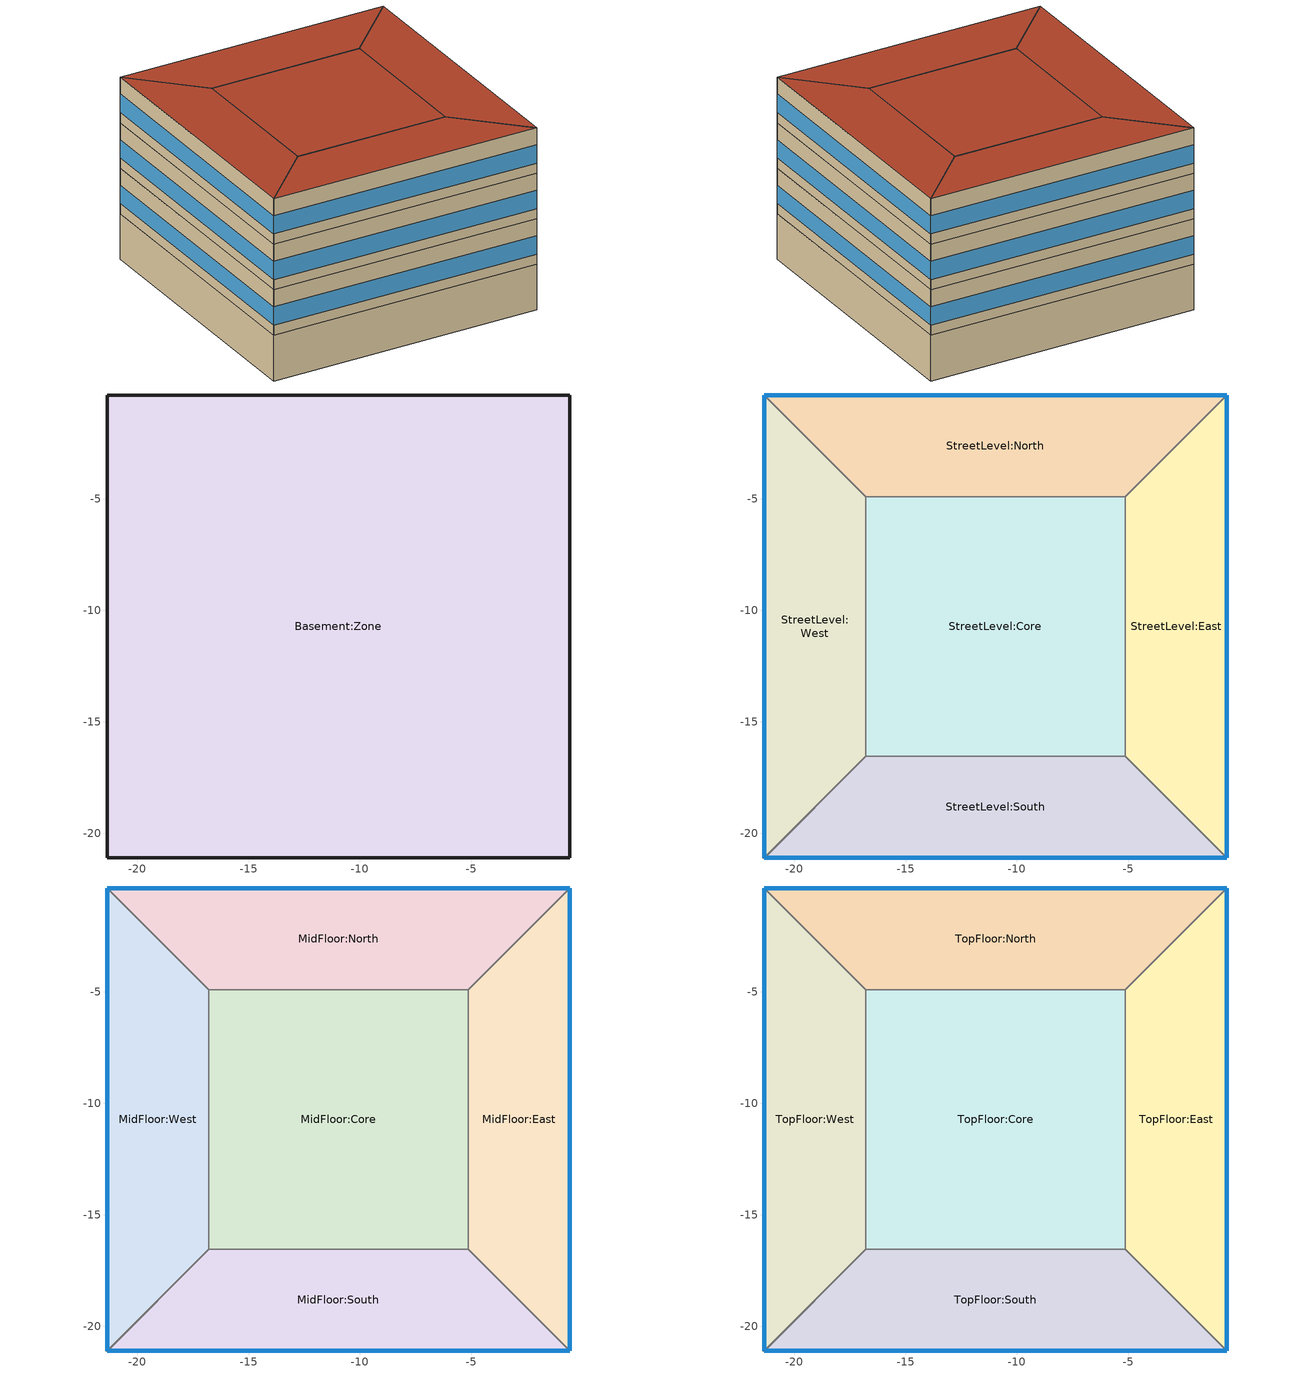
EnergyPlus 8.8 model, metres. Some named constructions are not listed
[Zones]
Basement:Zone
 floor ground (Project ground floor): -0.57,-21.11 -21.35,-21.11 -21.35,-0.33 -0.57,-0.33 z-3.5
 wall ground (Project below grade wall): -0.57,-21.11 -0.57,-0.33 -21.35,-0.33 -21.35,-21.11 -0.57,-21.11 z-3.5:0
StreetLevel:East
 floor to Basement:Zone (Project internal floor_Reversed_Rev): -0.57,-21.11 -5.15,-16.54 -5.15,-4.91 -0.57,-0.33 z0
 wall outside (Project wall): -0.57,-21.11 -0.57,-0.33 z0:3.5
 wall to StreetLevel:North (Project partition): -0.57,-0.33 -5.15,-4.91 z0:3.5
 wall to StreetLevel:Core (Project partition): -5.15,-4.91 -5.15,-16.54 z0:3.5
 wall to StreetLevel:South (Project partition): -5.15,-16.54 -0.57,-21.11 z0:3.5
 window (1001): -0.57,-21.1 -0.57,-0.35 z0.8:2.2
StreetLevel:Core
 floor to Basement:Zone (Project internal floor_Reversed_Rev): -5.15,-16.54 -16.78,-16.54 -16.78,-4.91 -5.15,-4.91 z0
 wall to StreetLevel:North (Project partition): -5.15,-4.91 -16.78,-4.91 z0:3.5
 wall to StreetLevel:West (Project partition): -16.78,-4.91 -16.78,-16.54 z0:3.5
 wall to StreetLevel:South (Project partition): -16.78,-16.54 -5.15,-16.54 z0:3.5
StreetLevel:West
 floor to Basement:Zone (Project internal floor_Reversed_Rev): -16.78,-16.54 -21.35,-21.11 -21.35,-0.33 -16.78,-4.91 z0
 wall outside (Project wall): -21.35,-0.33 -21.35,-21.11 z0:3.5
 wall to StreetLevel:North (Project partition): -16.78,-4.91 -21.35,-0.33 z0:3.5
 wall to StreetLevel:South (Project partition): -21.35,-21.11 -16.78,-16.54 z0:3.5
 window (1001): -21.35,-0.35 -21.35,-21.1 z0.8:2.2
StreetLevel:North
 floor to Basement:Zone (Project internal floor_Reversed_Rev): -5.15,-4.91 -16.78,-4.91 -21.35,-0.33 -0.57,-0.33 z0
 wall outside (Project wall): -0.57,-0.33 -21.35,-0.33 z0:3.5
 window (1001): -0.59,-0.33 -21.34,-0.33 z0.8:2.2
StreetLevel:South
 floor to Basement:Zone (Project internal floor_Reversed_Rev): -0.57,-21.11 -21.35,-21.11 -16.78,-16.54 -5.15,-16.54 z0
 wall outside (Project wall): -21.35,-21.11 -0.57,-21.11 z0:3.5
 window (1001): -21.34,-21.11 -0.59,-21.11 z0.8:2.2
MidFloor:East
 floor to StreetLevel:East (Project internal floor_Reversed_Rev): -0.57,-21.11 -5.15,-16.54 -5.15,-4.91 -0.57,-0.33 z3.5
 wall outside (Project wall): -0.57,-21.11 -0.57,-0.33 z3.5:7
 wall to MidFloor:North (Project partition): -0.57,-0.33 -5.15,-4.91 z3.5:7
 wall to MidFloor:Core (Project partition): -5.15,-4.91 -5.15,-16.54 z3.5:7
 wall to MidFloor:South (Project partition): -5.15,-16.54 -0.57,-21.11 z3.5:7
 window (1001): -0.57,-21.1 -0.57,-0.35 z4.3:5.7
MidFloor:Core
 floor to StreetLevel:Core (Project internal floor_Reversed_Rev): -5.15,-16.54 -16.78,-16.54 -16.78,-4.91 -5.15,-4.91 z3.5
 wall to MidFloor:North (Project partition): -5.15,-4.91 -16.78,-4.91 z3.5:7
 wall to MidFloor:West (Project partition): -16.78,-4.91 -16.78,-16.54 z3.5:7
 wall to MidFloor:South (Project partition): -16.78,-16.54 -5.15,-16.54 z3.5:7
MidFloor:West
 floor to StreetLevel:West (Project internal floor_Reversed_Rev): -16.78,-16.54 -21.35,-21.11 -21.35,-0.33 -16.78,-4.91 z3.5
 wall outside (Project wall): -21.35,-0.33 -21.35,-21.11 z3.5:7
 wall to MidFloor:North (Project partition): -16.78,-4.91 -21.35,-0.33 z3.5:7
 wall to MidFloor:South (Project partition): -21.35,-21.11 -16.78,-16.54 z3.5:7
 window (1001): -21.35,-0.35 -21.35,-21.1 z4.3:5.7
MidFloor:North
 floor to StreetLevel:North (Project internal floor_Reversed_Rev): -5.15,-4.91 -16.78,-4.91 -21.35,-0.33 -0.57,-0.33 z3.5
 wall outside (Project wall): -0.57,-0.33 -21.35,-0.33 z3.5:7
 window (1001): -0.59,-0.33 -21.34,-0.33 z4.3:5.7
MidFloor:South
 floor to StreetLevel:South (Project internal floor_Reversed_Rev): -0.57,-21.11 -21.35,-21.11 -16.78,-16.54 -5.15,-16.54 z3.5
 wall outside (Project wall): -21.35,-21.11 -0.57,-21.11 z3.5:7
 window (1001): -21.34,-21.11 -0.59,-21.11 z4.3:5.7
TopFloor:East
 floor to MidFloor:East (Project internal floor_Reversed_Rev): -0.57,-21.11 -5.15,-16.54 -5.15,-4.91 -0.57,-0.33 z7
 wall outside (Project wall): -0.57,-21.11 -0.57,-0.33 z7:10.5
 wall to TopFloor:North (Project partition): -0.57,-0.33 -5.15,-4.91 z7:10.5
 wall to TopFloor:Core (Project partition): -5.15,-4.91 -5.15,-16.54 z7:10.5
 wall to TopFloor:South (Project partition): -5.15,-16.54 -0.57,-21.11 z7:10.5
 window (1001): -0.57,-21.1 -0.57,-0.35 z7.8:9.2
 roof outside (Project flat roof): -5.15,-16.54 -0.57,-21.11 -0.57,-0.33 -5.15,-4.91 z10.5
TopFloor:Core
 floor to MidFloor:Core (Project internal floor_Reversed_Rev): -5.15,-16.54 -16.78,-16.54 -16.78,-4.91 -5.15,-4.91 z7
 wall to TopFloor:North (Project partition): -5.15,-4.91 -16.78,-4.91 z7:10.5
 wall to TopFloor:West (Project partition): -16.78,-4.91 -16.78,-16.54 z7:10.5
 wall to TopFloor:South (Project partition): -16.78,-16.54 -5.15,-16.54 z7:10.5
 roof outside (Project flat roof): -16.78,-16.54 -5.15,-16.54 -5.15,-4.91 -16.78,-4.91 z10.5
TopFloor:West
 floor to MidFloor:West (Project internal floor_Reversed_Rev): -16.78,-16.54 -21.35,-21.11 -21.35,-0.33 -16.78,-4.91 z7
 wall outside (Project wall): -21.35,-0.33 -21.35,-21.11 z7:10.5
 wall to TopFloor:North (Project partition): -16.78,-4.91 -21.35,-0.33 z7:10.5
 wall to TopFloor:South (Project partition): -21.35,-21.11 -16.78,-16.54 z7:10.5
 window (1001): -21.35,-0.35 -21.35,-21.1 z7.8:9.2
 roof outside (Project flat roof): -21.35,-21.11 -16.78,-16.54 -16.78,-4.91 -21.35,-0.33 z10.5
TopFloor:North
 floor to MidFloor:North (Project internal floor_Reversed_Rev): -5.15,-4.91 -16.78,-4.91 -21.35,-0.33 -0.57,-0.33 z7
 wall outside (Project wall): -0.57,-0.33 -21.35,-0.33 z7:10.5
 window (1001): -0.59,-0.33 -21.34,-0.33 z7.8:9.2
 roof outside (Project flat roof): -21.35,-0.33 -16.78,-4.91 -5.15,-4.91 -0.57,-0.33 z10.5
TopFloor:South
 floor to MidFloor:South (Project internal floor_Reversed_Rev): -0.57,-21.11 -21.35,-21.11 -16.78,-16.54 -5.15,-16.54 z7
 wall outside (Project wall): -21.35,-21.11 -0.57,-21.11 z7:10.5
 window (1001): -21.34,-21.11 -0.59,-21.11 z7.8:9.2
 roof outside (Project flat roof): -21.35,-21.11 -0.57,-21.11 -5.15,-16.54 -16.78,-16.54 z10.5
[Building]
NRGSIM Example File: North Axis {deg}=0; Terrain=Urban; Loads Convergence Tolerance Value=0.04; Temperature Convergence Tolerance Value {deltaC}=0.4; Solar Distribution=FullInteriorAndExteriorWithReflections; Maximum Number of Warmup Days=365; Minimum Number of Warmup Days=6
[SizingPeriod:WeatherFileConditionType] Day of Week for Start Day=Monday; Use Weather File Daylight Saving Period=Yes; Use Weather File Rain and Snow Indicators=Yes
Name | Period Selection
Typical Summer | SummerTypical
Typical Winter | WinterTypical
[Site:GroundReflectance]
0.2, 0.2, 0.2, 0.2, 0.2, 0.2, 0.2, 0.2, 0.2, 0.2, 0.2, 0.2
[Site:GroundReflectance:SnowModifier]
2, 2
[Site:Location]
596AEB: Latitude {deg}=0; Longitude {deg}=0; Time Zone {hr}=0; Elevation {m}=0
[Material]
Hardwood_Furniture: Roughness=MediumSmooth; Thickness {m}=0.0129; Conductivity {W/m-K}=0.167; Density {kg/m3}=680; Specific Heat {J/kg-K}=1630; Thermal Absorptance=0.9; Solar Absorptance=0.7; Visible Absorptance=0.7
[WindowMaterial:SimpleGlazingSystem] U-Factor {W/m2-K}=3; Solar Heat Gain Coefficient=0.25; Visible Transmittance=0.25
North_Windows; East_Windows; South_Windows; West_Windows
[WindowMaterial:Blind]
BLIND: Slat Orientation=HORIZONTAL; Slat Width {m}=0.025; Slat Separation {m}=0.01875; Slat Thickness {m}=0.001; Slat Angle {deg}=45; Slat Conductivity {W/m-K}=0.1; Slat Beam Solar Transmittance=0; Front Side Slat Beam Solar Reflectance=0.7; Back Side Slat Beam Solar Reflectance=0.7; Slat Diffuse Solar Transmittance=0; Front Side Slat Diffuse Solar Reflectance=0.7; Back Side Slat Diffuse Solar Reflectance=0.7; Slat Beam Visible Transmittance=0; Front Side Slat Beam Visible Reflectance=0.5; Back Side Slat Beam Visible Reflectance=0.5; Slat Diffuse Visible Transmittance=0; Front Side Slat Diffuse Visible Reflectance=0.5; Back Side Slat Diffuse Visible Reflectance=0.5; Slat Infrared Hemispherical Transmittance=0; Front Side Slat Infrared Hemispherical Emissivity=0.9; Back Side Slat Infrared Hemispherical Emissivity=0.9; Blind to Glass Distance {m}=0.05; Blind Top Opening Multiplier=0.5; Blind Bottom Opening Multiplier=0.5; Blind Left Side Opening Multiplier=0; Blind Right Side Opening Multiplier=0; Minimum Slat Angle {deg}=5; Maximum Slat Angle {deg}=175
[Construction]
InteriorMass: Hardwood_Furniture
NorthWindowsWithBlind: North_Windows, BLIND
EastWindowsWithBlind: East_Windows, BLIND
SouthWindowsWithBlind: South_Windows, BLIND
WestWindowsWithBlind: West_Windows, BLIND
[WindowProperty:ShadingControl] Shading Type=InteriorBlind; Shading Control Type=OnIfHighZoneAirTemperature; Setpoint {W/m2, W or deg C}=23; Shading Control Is Scheduled=No; Glare Control Is Active=Yes; Type of Slat Angle Control for Blinds=BlockBeamSolar
Name | Construction with Shading
NorthWindowsShades | NorthWindowsWithBlind
EastWindowsShades | EastWindowsWithBlind
SouthWindowsShades | SouthWindowsWithBlind
WestWindowsShades | WestWindowsWithBlind
[Zone] Type=1; Multiplier=1; Zone Inside Convection Algorithm=TARP
Name | Volume {m3} | Floor Area {m2} | Ceiling Height {m} | Zone Outside Convection Algorithm | Part of Total Floor Area
Basement:Zone | autocalculate | 431.7789
StreetLevel:East; StreetLevel:West; StreetLevel:North; StreetLevel:South; MidFloor:East; MidFloor:West; MidFloor:North; MidFloor:South; TopFloor:East; TopFloor:West; TopFloor:North; TopFloor:South | 259.3491 | 74.0997
StreetLevel:Core; MidFloor:Core; TopFloor:Core | 473.83 | 135.38
Zone | autocalculate | autocalculate | autocalculate | DOE-2 | Yes
[InternalMass]
InternalMass: Construction=InteriorMass; Zone=Zone; Surface Area {m2}=100
[RoomAirModelType]
TwoGradient: Zone=Zone; Room-Air Modeling Type=UserDefined; Air Temperature Coupling Strategy=Direct
[RoomAir:TemperaturePattern:UserDefined]
TwoGradient: Zone=Zone; Availability Schedule=On; Pattern Control Schedule=Roomair Pattern Sched
[RoomAir:TemperaturePattern:TwoGradient]
Air stratification up to 1 one C per M by Zone DB: Control Integer for Pattern Control Schedule=2001; Thermostat Height {m}=1.5; Return Air Height {m}=3.5; Exhaust Air Height {m}=3.5; Temperature Gradient Lower Bound {K/m}=0.1; Temperature Gradient Upper  Bound {K/m}=1; Gradient Interpolation Mode=ZoneDryBulbTemperature; Upper Temperature Bound {C}=32; Lower Temperature Bound {C}=12
[People]
People: Zone or ZoneList=Zone; Number of People Schedule=Office_Occupancy; Number of People Calculation Method=Area/Person; Zone Floor Area per Person {m2/person}=18.5788; Fraction Radiant=0.3; Sensible Heat Fraction=AUTOCALCULATE; Activity Level Schedule=Office_Activity; Enable ASHRAE 55 Comfort Warnings=No; Mean Radiant Temperature Calculation Type=ZoneAveraged; Work Efficiency Schedule=Office_WorkEfficiency; Clothing Insulation Calculation Method=DynamicClothingModelASHRAE55; Air Velocity Schedule=Office_AirVolicity; Thermal Comfort Model 1 Type=FANGER; Thermal Comfort Model 2 Type=AdaptiveASH55; Thermal Comfort Model 3 Type=AdaptiveCEN15251
[Lights]
Lights: Zone or ZoneList=Zone; Schedule=Office_Lights; Design Level Calculation Method=Watts/Area; Watts per Zone Floor Area {W/m2}=10.76; Return Air Fraction=0; Fraction Radiant=0.7; Fraction Visible=0.2; Fraction Replaceable=1; Return Air Fraction Calculated from Plenum Temperature=No
[ElectricEquipment]
ElectricEquipment: Zone or ZoneList=Zone; Schedule=Office_Equipment; Design Level Calculation Method=Watts/Area; Watts per Zone Floor Area {W/m2}=10.76; Fraction Latent=0; Fraction Radiant=0.5; Fraction Lost=0
[HotWaterEquipment]
Service Hot Water: Zone or ZoneList=Zone; Schedule=Office_Occupancy; Design Level Calculation Method=Watts/Person; Power per Person {W/Person}=88; Fraction Latent=0.5; Fraction Radiant=0.5; Fraction Lost=0
[OtherEquipment]
Auxiliary-Energy: Zone or ZoneList=Zone; Schedule=Office_Occupancy; Design Level Calculation Method=Power/Area; Power per Zone Floor Area {W/m2}=8.5; Fraction Latent=0; Fraction Radiant=0.1; Fraction Lost=0
[ZoneVentilation:DesignFlowRate]
Windows: Zone or ZoneList=Zone; Schedule=NatVent; Design Flow Rate Calculation Method=AirChanges/Hour; Air Changes per Hour {1/hr}=3.5; Ventilation Type=Natural; Fan Pressure Rise {Pa}=0; Fan Total Efficiency=1; Constant Term Coefficient=1; Temperature Term Coefficient=0; Velocity Term Coefficient=0; Velocity Squared Term Coefficient=0; Minimum Indoor Temperature {C}=22; Maximum Indoor Temperature {C}=100; Delta Temperature {deltaC}=1; Minimum Outdoor Temperature {C}=16; Maximum Outdoor Temperature {C}=23; Maximum Wind Speed {m/s}=40
[DesignSpecification:OutdoorAir]
Office_ASHRAE 62.1-Outdoor Air: Outdoor Air Method=Maximum; Outdoor Air Flow per Person {m3/s-person}=0.00236; Outdoor Air Flow per Zone Floor Area {m3/s-m2}=0.001016; Outdoor Air Flow Air Changes per Hour {1/hr}=0
[Sizing:Zone]
Zone: Zone Cooling Design Supply Air Temperature Input Method=SupplyAirTemperature; Zone Cooling Design Supply Air Temperature {C}=11.1111; Zone Heating Design Supply Air Temperature Input Method=SupplyAirTemperature; Zone Heating Design Supply Air Temperature {C}=43.3333; Zone Cooling Design Supply Air Humidity Ratio {kgWater/kgDryAir}=0.0077; Zone Heating Design Supply Air Humidity Ratio {kgWater/kgDryAir}=0.0156; Design Specification Outdoor Air Object=Office_ASHRAE 62.1-Outdoor Air; Zone Heating Sizing Factor=1; Zone Cooling Sizing Factor=1; Cooling Design Air Flow Method=DesignDay; Cooling Design Air Flow Rate {m3/s}=0; Heating Design Air Flow Method=DesignDay; Heating Design Air Flow Rate {m3/s}=0
[ZoneControl:Thermostat]
Thermostat: Zone or ZoneList=Zone; Control Type Schedule=Zone Control Type Sched; Control 1=Dual Setpoint; Control 2=Cooling Design Setpoint; Control 3=Heating Design Setpoint
[ThermostatSetpoint:SingleHeating]
Heating Design Setpoint: Setpoint Temperature Schedule=Winter Design Setpoint
[ThermostatSetpoint:SingleCooling]
Cooling Design Setpoint: Setpoint Temperature Schedule=Summer Design Setpoint
[ThermostatSetpoint:DualSetpoint]
Dual Setpoint: Heating Setpoint Temperature Schedule=Heating SP Sch; Cooling Setpoint Temperature Schedule=Cooling SP Sch
[ZoneHVAC:IdealLoadsAirSystem]
HVAC: Availability Schedule=On; Maximum Heating Supply Air Temperature {C}=43.3333; Minimum Cooling Supply Air Temperature {C}=11.1111; Maximum Heating Supply Air Humidity Ratio {kgWater/kgDryAir}=0.0156; Minimum Cooling Supply Air Humidity Ratio {kgWater/kgDryAir}=0.0077; Heating Limit=NoLimit; Maximum Heating Air Flow Rate {m3/s}=autosize; Maximum Sensible Heating Capacity {W}=autosize; Cooling Limit=NoLimit; Maximum Cooling Air Flow Rate {m3/s}=autosize; Maximum Total Cooling Capacity {W}=autosize; Heating Availability Schedule=Heating Availability Sch; Cooling Availability Schedule=Cooling Availability Sch; Dehumidification Control Type=ConstantSensibleHeatRatio; Cooling Sensible Heat Ratio=0.7; Design Specification Outdoor Air Object=Office_ASHRAE 62.1-Outdoor Air
[Zone equipment]
Zone: HVAC
[Schedule:Compact]
On; Heating Availability Sch; Cooling Availability Sch: Through: 12/31, For: AllDays, Until: 24:00, 1
Zone Control Type Sched: Through: 12/31, For: SummerDesignDay, Until: 24:00, 2, For: WinterDesignDay, Until: 24:00, 1, For: AllOtherDays, Until: 24:00, 4
Office_Activity: Through: 12/31, For: AllDays, Until: 24:00, 120
Office_WorkEfficiency: Through: 12/31, For: AllDays, Until: 24:00, 0
Office_AirVolicity: Through: 12/31, For: AllDays, Until: 24:00, 0.2
Heating SP Sch: Through: 31 Dec, For: AllDays, Until: 07:00, 17.7778, Until: 18:00, 21.111, Until 24:00, 17.7778
Cooling SP Sch: Through: 31 Dec, For: AllDays, Until: 06:00, 29.4444, Until 18:00, 24.444, Until: 24:00, 29.4444
Winter Design Setpoint: Through: 12/31, For: WinterDesignDay, Until: 24:00, 21.111, For: AllOtherDays, Until: 24:00, 21.111
Summer Design Setpoint: Through: 12/31, For: SummerDesignDay, Until: 24:00, 24.444, For: AllOtherDays, Until: 24:00, 24.444
NatVent: Through: 12/31, For: Alldays, Until: 09:00, 0, Until: 18:00, 1, Until 24:00, 0
Office_Equipment: Through: 12/31, For: Weekdays, Until: 08:00, .04, Until: 12:00, 0.9, Until: 13:00, 0.8, Until: 17:00, 0.9, Until: 18:00, 0.5, Until: 24:00, .04, For: SummerDesignDay, Until: 24:00, 1, For: Saturday, Until: 06:00, .04, Until: 08:00, 0.4, Until: 12:00, 0.5, Until: 17:00, 0.35, Until: 24:00, .04, For: WinterDesignDay, Until: 24:00, 0, For: Sunday Holidays AllOtherDays, Until: 24:00, .04
Office_Occupancy: Through: 12/31, For: Weekdays, Until: 06:00, 0, Until: 07:00, 0.1, Until: 08:00, 0.2, Until: 12:00, 0.95, Until: 13:00, 0.5, Until: 17:00, 0.95, Until: 18:00, 0.3, Until: 22:00, 0.1, Until: 24:00, 0.05, For: SummerDesignDay, Until: 06:00, 0, Until: 22:00, 1, Until: 24:00, 0.05, For: Saturday, Until: 06:00, 0, Until: 08:00, 0.1, Until: 12:00, 0.3, Until: 17:00, 0.1, Until: 19:00, 0.05, Until: 24:00, 0, For: WinterDesignDay, Until: 24:00, 0, For: Sunday Holidays AllOtherDays, Until: 06:00, 0, Until: 18:00, 0.05, Until: 24:00, 0
Office_Lights: Through: 12/31, For: Weekdays, Until: 05:00, 0, Until: 07:00, 0.1, Until: 08:00, 0.3, Until: 17:00, 0.9, Until: 18:00, 0.5, Until: 20:00, .3, Until: 22:00, .2, Until: 23:00, 0.1, Until: 24:00, 0, For: SummerDesignDay, Until: 24:00, 1, For: Saturday, Until: 06:00, 0.05, Until: 08:00, 0.1, Until: 12:00, 0.3, Until: 17:00, 0.15, Until: 24:00, 0, For: WinterDesignDay, Until: 24:00, 0, For: Sunday Holidays AllOtherDays, Until: 24:00, 0
Roomair Pattern Sched: Through: 12/31, For: AllDays, Until: 24:00, 2001
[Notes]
Not limited
